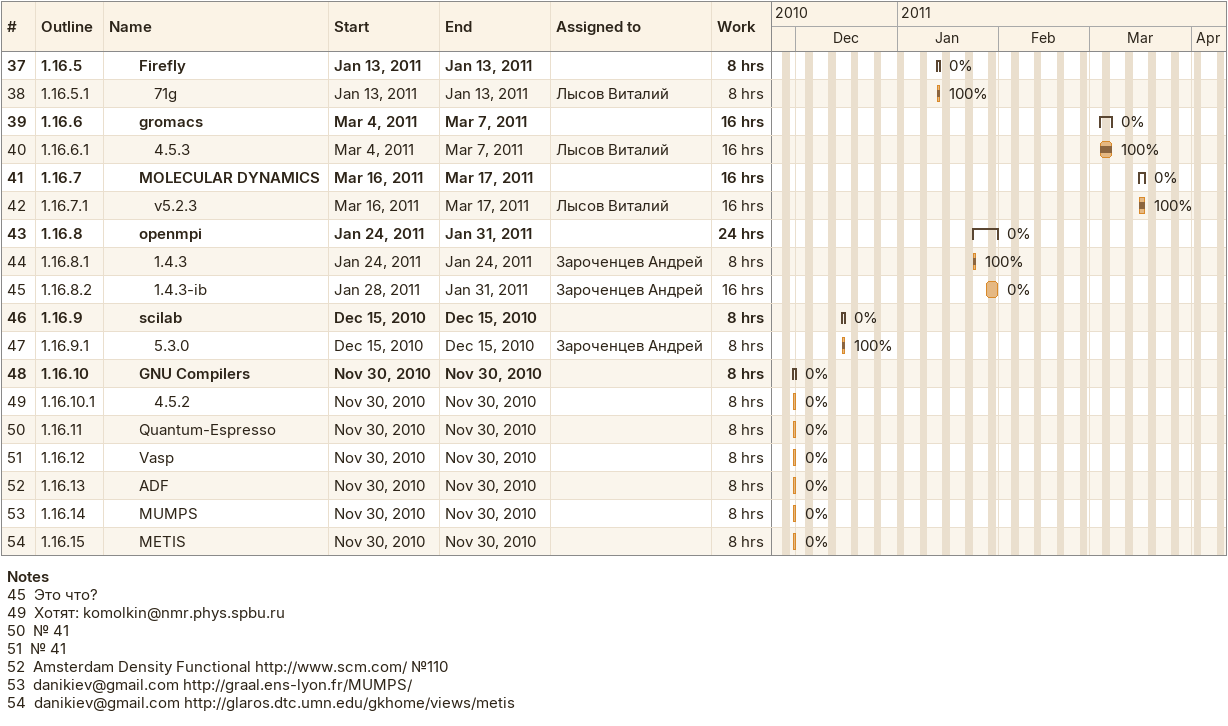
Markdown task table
| ID | WBS | Task | Start | Finish | Resources | % complete | Work (h) |
|---|---|---|---|---|---|---|---|
| 37 | 1.16.5 | **Firefly** | 2011-01-13 | 2011-01-13 |  | 0 | 8 |
| 38 | 1.16.5.1 | 71g | 2011-01-13 | 2011-01-13 | Лысов Виталий | 100 | 8 |
| 39 | 1.16.6 | **gromacs** | 2011-03-04 | 2011-03-07 |  | 0 | 16 |
| 40 | 1.16.6.1 | 4.5.3 | 2011-03-04 | 2011-03-07 | Лысов Виталий | 100 | 16 |
| 41 | 1.16.7 | **MOLECULAR DYNAMICS** | 2011-03-16 | 2011-03-17 |  | 0 | 16 |
| 42 | 1.16.7.1 | v5.2.3 | 2011-03-16 | 2011-03-17 | Лысов Виталий | 100 | 16 |
| 43 | 1.16.8 | **openmpi** | 2011-01-24 | 2011-01-31 |  | 0 | 24 |
| 44 | 1.16.8.1 | 1.4.3 | 2011-01-24 | 2011-01-24 | Зароченцев Андрей | 100 | 8 |
| 45 | 1.16.8.2 | 1.4.3-ib | 2011-01-28 | 2011-01-31 | Зароченцев Андрей | 0 | 16 |
| 46 | 1.16.9 | **scilab** | 2010-12-15 | 2010-12-15 |  | 0 | 8 |
| 47 | 1.16.9.1 | 5.3.0 | 2010-12-15 | 2010-12-15 | Зароченцев Андрей | 100 | 8 |
| 48 | 1.16.10 | **GNU Compilers** | 2010-11-30 | 2010-11-30 |  | 0 | 8 |
| 49 | 1.16.10.1 | 4.5.2 | 2010-11-30 | 2010-11-30 |  | 0 | 8 |
| 50 | 1.16.11 | Quantum-Espresso | 2010-11-30 | 2010-11-30 |  | 0 | 8 |
| 51 | 1.16.12 | Vasp | 2010-11-30 | 2010-11-30 |  | 0 | 8 |
| 52 | 1.16.13 | ADF | 2010-11-30 | 2010-11-30 |  | 0 | 8 |
| 53 | 1.16.14 | MUMPS | 2010-11-30 | 2010-11-30 |  | 0 | 8 |
| 54 | 1.16.15 | METIS | 2010-11-30 | 2010-11-30 |  | 0 | 8 |

Notes
- 45: Это что?
- 49: Хотят: komolkin@nmr.phys.spbu.ru
- 50: № 41
- 51: № 41
- 52: Amsterdam Density Functional http://www.scm.com/ №110
- 53: danikiev@gmail.com http://graal.ens-lyon.fr/MUMPS/
- 54: danikiev@gmail.com http://glaros.dtc.umn.edu/gkhome/views/metis
